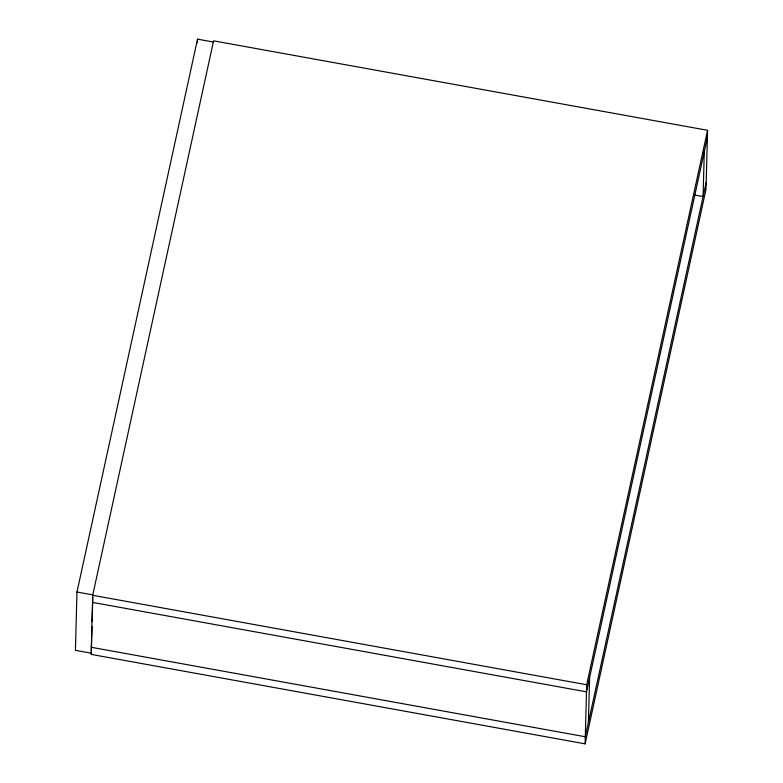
<?xml version="1.0" encoding="UTF-8"?>
<svg xmlns="http://www.w3.org/2000/svg" width="783" height="783" viewBox="0 0 783 783"><rect width="100%" height="100%" fill="white"/><g stroke="black" fill="none" stroke-linecap="round" stroke-linejoin="round"><path stroke-width="1.17" d="M213.397 42.028L197.522 39.15L76.979 592.026L75.422 650.321L91.298 653.198M92.697 595.295L91.122 654.382L585.107 743.85L706.002 189.398L707.578 130.301L213.583 40.843L92.697 595.295L586.682 684.763L585.107 743.85M91.366 650.771L92.012 626.478M92.14 621.624L92.795 597.331M197.424 42.791L197.522 39.15M588.405 722.503L589.609 677.598M704.279 151.657L703.085 196.562L694.668 195.036M586.682 684.763L707.578 130.301M707.392 137.397L586.496 691.849L92.502 602.391M706.188 182.302L585.302 736.764L91.308 647.296M76.979 592.026L92.854 594.894"/></g></svg>
